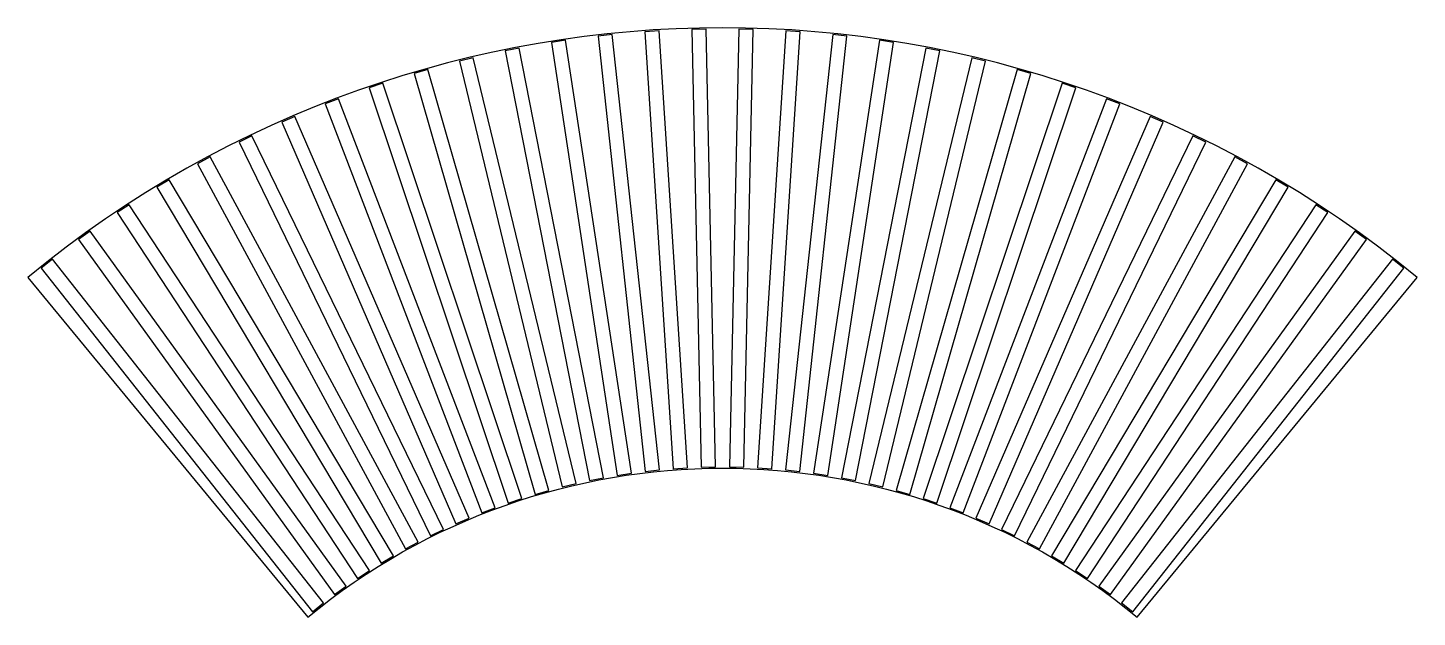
# Model space of a CAD drawing. Header units: millimetres. Extents: x 0 to 583, y 0 to 247.
import ezdxf

# ---------------------------------------------------------------- set-up
doc = ezdxf.new("R2010")
doc.units = ezdxf.units.MM
doc.layers.add('CUT', color=1, linetype='Continuous')
doc.layers.add('POCKET-KERF-15.5', color=5, linetype='Continuous')

msp = doc.modelspace()

# ---------------------------------------------------------------- linework, layer by layer
at = {"layer": 'CUT'}
msp.add_lwpolyline([(465.2, 0), (582.59, 142.34, 0.359157), (0, 142.34), (117.39, 0, -0.359157)], format="xyb", close=True, dxfattribs=at)
at = {"layer": 'POCKET-KERF-15.5'}
for points in [[(270.61, 62.19), (276.6, 62.58), (264.74, 245.7), (258.75, 245.31)], [(282.39, 62.83), (288.39, 62.96), (284.44, 246.42), (278.44, 246.29)], [(294.19, 62.96), (300.19, 62.83), (304.15, 246.29), (298.15, 246.42)], [(305.99, 62.58), (311.98, 62.19), (323.83, 245.31), (317.85, 245.7)], [(247.17, 59.4), (253.11, 60.3), (225.53, 241.72), (219.6, 240.81)], [(258.86, 61.05), (264.83, 61.69), (245.09, 244.13), (239.13, 243.48)], [(317.76, 61.69), (323.72, 61.05), (343.46, 243.48), (337.49, 244.13)], [(329.48, 60.3), (335.41, 59.4), (362.99, 240.81), (357.06, 241.72)], [(224.07, 54.6), (229.9, 56.01), (186.81, 234.37), (180.98, 232.97)], [(235.57, 57.25), (241.46, 58.4), (206.09, 238.46), (200.2, 237.31)], [(341.13, 58.4), (347.02, 57.25), (382.38, 237.31), (376.5, 238.46)], [(352.68, 56.01), (358.52, 54.6), (401.61, 232.97), (395.78, 234.37)], [(212.69, 51.45), (218.46, 53.11), (167.72, 229.46), (161.95, 227.8)], [(364.13, 53.11), (369.89, 51.45), (420.63, 227.8), (414.87, 229.46)], [(201.46, 47.82), (207.15, 49.73), (148.86, 223.73), (143.17, 221.82)], [(375.43, 49.73), (381.12, 47.82), (439.41, 221.82), (433.72, 223.73)], [(190.4, 43.71), (196, 45.86), (130.27, 217.18), (124.67, 215.04)], [(386.58, 45.86), (392.19, 43.71), (457.92, 215.04), (452.32, 217.18)], [(179.52, 39.13), (185.03, 41.52), (111.97, 209.85), (106.47, 207.46)], [(397.56, 41.52), (403.06, 39.13), (476.12, 207.46), (470.61, 209.85)], [(168.86, 34.08), (174.25, 36.7), (94.01, 201.73), (88.62, 199.11)], [(408.33, 36.7), (413.73, 34.08), (493.97, 199.11), (488.57, 201.73)], [(158.41, 28.58), (163.69, 31.43), (76.42, 192.85), (71.14, 189.99)], [(418.89, 31.43), (424.17, 28.58), (511.45, 189.99), (506.17, 192.85)], [(148.22, 22.63), (153.37, 25.71), (59.22, 183.21), (54.07, 180.14)], [(429.22, 25.71), (434.37, 22.63), (528.51, 180.14), (523.36, 183.21)], [(138.29, 16.25), (143.31, 19.55), (42.46, 172.85), (37.44, 169.55)], [(439.28, 19.55), (444.29, 16.25), (545.14, 169.55), (540.13, 172.85)], [(128.65, 9.45), (133.51, 12.96), (26.15, 161.77), (21.29, 158.26)], [(449.07, 12.96), (453.94, 9.45), (561.3, 158.26), (556.43, 161.77)], [(119.31, 2.23), (124.02, 5.95), (10.34, 150), (5.63, 146.28)], [(458.57, 5.95), (463.28, 2.23), (576.95, 146.28), (572.24, 150)]]:
    msp.add_lwpolyline(points, close=True, dxfattribs=at)

doc.saveas('drawing.dxf')
